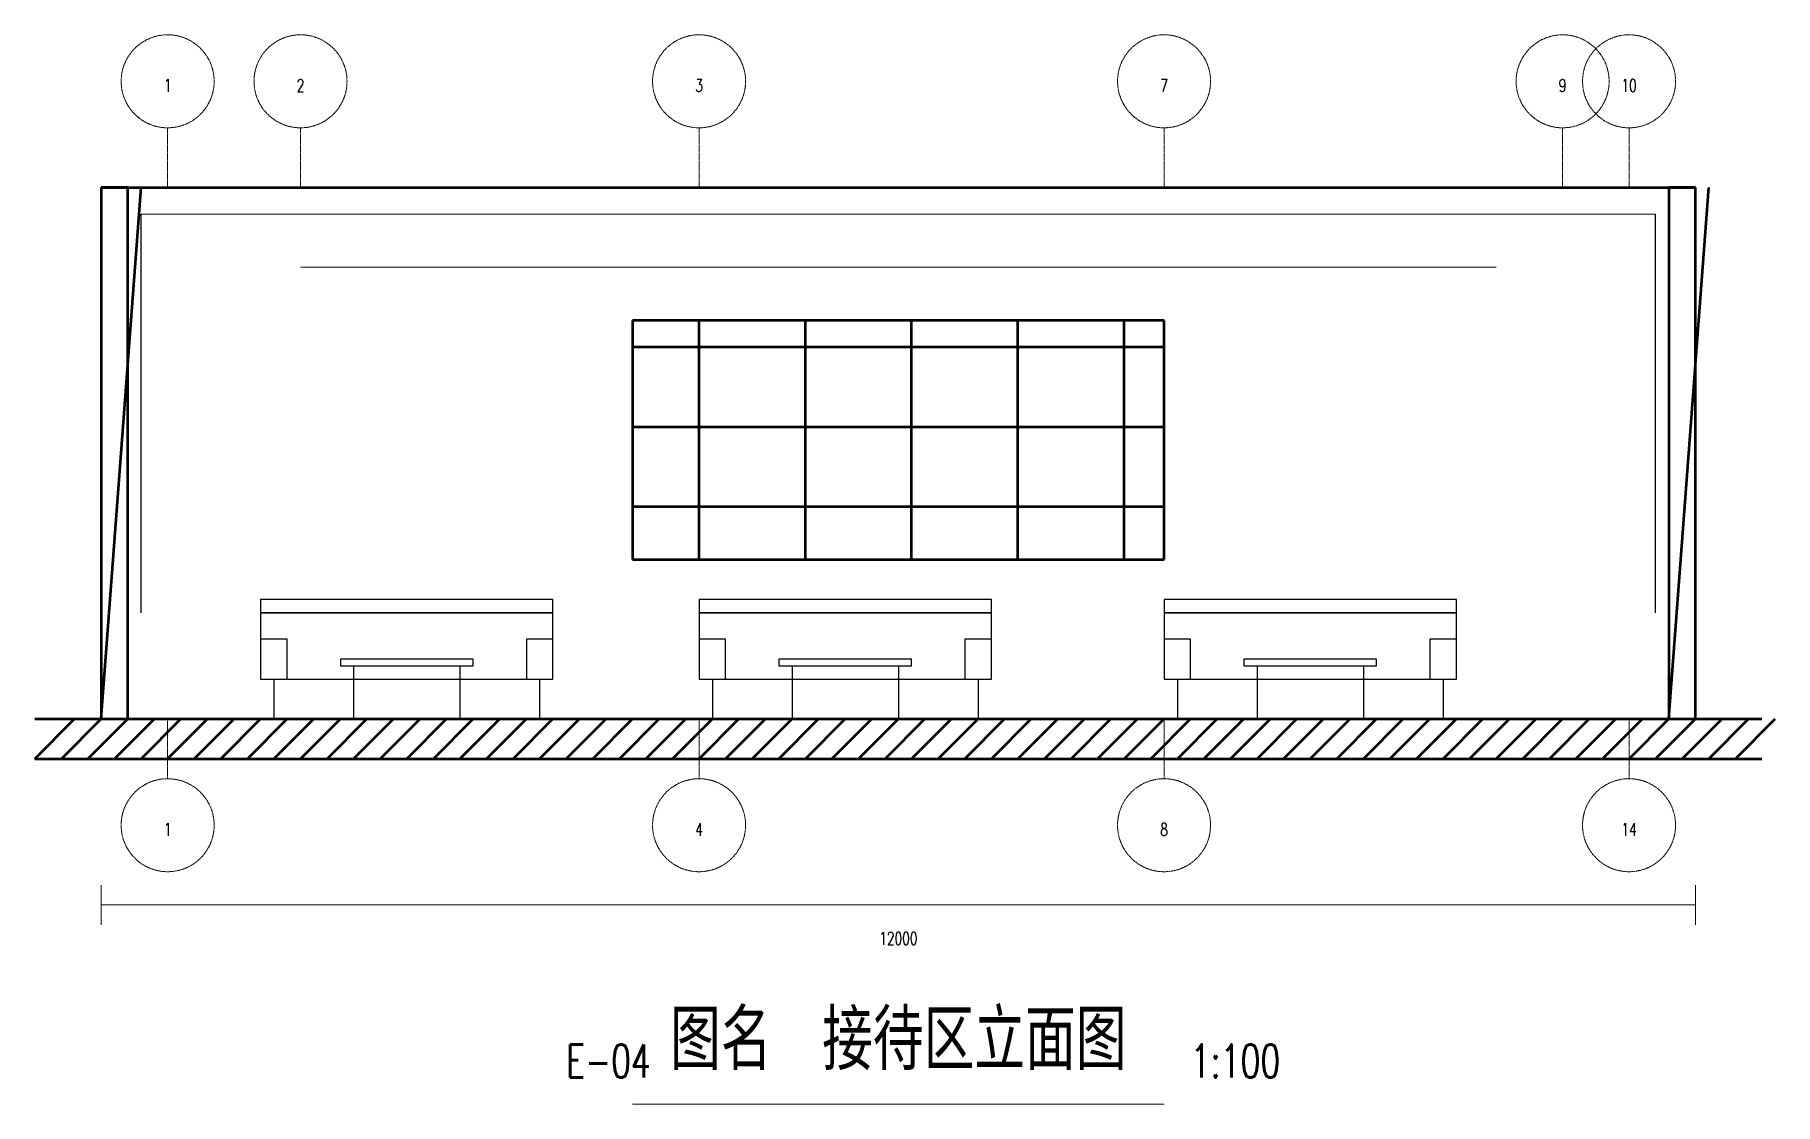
# Model space of a CAD drawing. Header units: millimetres. Extents: x -500 to 12600, y -2900 to 5150.
import ezdxf
from ezdxf.enums import TextEntityAlignment as Align

# ---------------------------------------------------------------- set-up
doc = ezdxf.new("R2010")
doc.units = ezdxf.units.MM
doc.linetypes.add('CENTER', pattern=[15.625, 12.5, -3.125])
for name, color, linetype, lineweight in [('AXIS', 3, 'CENTER', 15), ('COLUMN', 7, 'Continuous', 50), ('DIM', 3, 'Continuous', 9), ('DOOR_WIN', 4, 'Continuous', 25), ('FURNITURE', 4, 'Continuous', 25), ('MEP', 6, 'Continuous', 9), ('TEXT', 2, 'Continuous', 9), ('WALL', 7, 'Continuous', 50)]:
    doc.layers.add(name, color=color, linetype=linetype, lineweight=lineweight)
doc.styles.add('HEI', font='simhei.ttf')
doc.styles.add('XZC', font='simplex.shx')

msp = doc.modelspace()

# ---------------------------------------------------------------- linework, layer by layer
at = {"layer": 'AXIS'}
for p, q in [((500, 4000), (500, 4450)), ((1500, 4000), (1500, 4450)), ((4500, 4000), (4500, 4450)), ((8000, 4000), (8000, 4450)), ((11000, 4000), (11000, 4450)), ((11500, 4000), (11500, 4450)), ((500, 0), (500, -450)), ((4500, 0), (4500, -450)), ((8000, 0), (8000, -450)), ((11500, 0), (11500, -450))]:
    msp.add_line(p, q, dxfattribs=at)
for centre in [(500, 4800), (1500, 4800), (4500, 4800), (8000, 4800), (11000, 4800), (11500, 4800), (500, -800), (4500, -800), (8000, -800), (11500, -800)]:
    msp.add_circle(centre, 350, dxfattribs=at)
at = {"layer": 'COLUMN'}
for p, q in [((200, 4000), (0, 4000)), ((0, 4000), (0, 0)), ((0, 0), (300, 4000)), ((200, 0), (200, 4000)), ((12000, 4000), (11800, 4000)), ((11800, 4000), (11800, 0)), ((11800, 0), (12100, 4000)), ((12000, 0), (12000, 4000)), ((0, 0), (200, 0)), ((11800, 0), (12000, 0))]:
    msp.add_line(p, q, dxfattribs=at)
at = {"layer": 'DIM'}
for p, q in [((0, -1550), (0, -1250)), ((12000, -1550), (12000, -1250)), ((0, -1400), (12000, -1400))]:
    msp.add_line(p, q, dxfattribs=at)
at = {"layer": 'DOOR_WIN'}
for p, q in [((300, 800), (300, 3800)), ((11700, 800), (11700, 3800))]:
    msp.add_line(p, q, dxfattribs=at)
at = {"layer": 'FURNITURE'}
for p, q in [((3400, 900), (1200, 900)), ((1200, 900), (1200, 800)), ((3400, 800), (1200, 800)), ((1200, 800), (1200, 300)), ((1200, 800), (3400, 800)), ((3400, 800), (3400, 900)), ((3400, 300), (3400, 800)), ((6700, 900), (4500, 900)), ((4500, 900), (4500, 800)), ((6700, 800), (4500, 800)), ((4500, 800), (4500, 300)), ((4500, 800), (6700, 800)), ((6700, 800), (6700, 900)), ((6700, 300), (6700, 800)), ((10200, 900), (8000, 900)), ((8000, 900), (8000, 800)), ((10200, 800), (8000, 800)), ((8000, 800), (8000, 300)), ((8000, 800), (10200, 800)), ((10200, 800), (10200, 900)), ((10200, 300), (10200, 800)), ((1400, 600), (1200, 600)), ((1200, 600), (1200, 300)), ((1400, 300), (1400, 600)), ((3400, 600), (3200, 600)), ((3200, 600), (3200, 300)), ((3400, 300), (3400, 600)), ((4700, 600), (4500, 600)), ((4500, 600), (4500, 300)), ((4700, 300), (4700, 600)), ((6700, 600), (6500, 600)), ((6500, 600), (6500, 300)), ((6700, 300), (6700, 600)), ((8200, 600), (8000, 600)), ((8000, 600), (8000, 300)), ((8200, 300), (8200, 600)), ((10200, 600), (10000, 600)), ((10000, 600), (10000, 300)), ((10200, 300), (10200, 600)), ((2800, 450), (1800, 450)), ((1800, 450), (1800, 400)), ((1800, 400), (2800, 400)), ((1900, 400), (1900, 0)), ((2700, 400), (2700, 0)), ((2800, 400), (2800, 450)), ((6100, 450), (5100, 450)), ((5100, 450), (5100, 400)), ((5100, 400), (6100, 400)), ((5200, 400), (5200, 0)), ((6000, 400), (6000, 0)), ((6100, 400), (6100, 450)), ((9600, 450), (8600, 450)), ((8600, 450), (8600, 400)), ((8600, 400), (9600, 400)), ((8700, 400), (8700, 0)), ((9500, 400), (9500, 0)), ((9600, 400), (9600, 450)), ((1200, 300), (3400, 300)), ((1200, 300), (1400, 300)), ((1300, 300), (1300, 0)), ((3200, 300), (3400, 300)), ((3300, 300), (3300, 0)), ((4500, 300), (6700, 300)), ((4500, 300), (4700, 300)), ((4600, 300), (4600, 0)), ((6500, 300), (6700, 300)), ((6600, 300), (6600, 0)), ((8000, 300), (10200, 300)), ((8000, 300), (8200, 300)), ((8100, 300), (8100, 0)), ((10000, 300), (10200, 300)), ((10100, 300), (10100, 0))]:
    msp.add_line(p, q, dxfattribs=at)
at = {"layer": 'MEP'}
for p, q in [((300, 3800), (11700, 3800)), ((1500, 3400), (10500, 3400))]:
    msp.add_line(p, q, dxfattribs=at)
at = {"layer": 'TEXT'}
msp.add_line((4000, -2900), (8000, -2900), dxfattribs=at)
at = {"layer": 'WALL'}
for p, q in [((0, 4000), (12000, 4000)), ((8000, 3000), (4000, 3000)), ((4000, 3000), (4000, 1200)), ((4500, 1200), (4500, 3000)), ((5300, 1200), (5300, 3000)), ((6100, 1200), (6100, 3000)), ((6900, 1200), (6900, 3000)), ((7700, 1200), (7700, 3000)), ((8000, 1200), (8000, 3000)), ((4000, 2800), (8000, 2800)), ((4000, 2200), (8000, 2200)), ((4000, 1600), (8000, 1600)), ((4000, 1200), (8000, 1200)), ((-500, 0), (12500, 0)), ((-500, -300), (-200, 0)), ((-300, -300), (0, 0)), ((-100, -300), (200, 0)), ((100, -300), (400, 0)), ((300, -300), (600, 0)), ((500, -300), (800, 0)), ((700, -300), (1000, 0)), ((900, -300), (1200, 0)), ((1100, -300), (1400, 0)), ((1300, -300), (1600, 0)), ((1500, -300), (1800, 0)), ((1700, -300), (2000, 0)), ((1900, -300), (2200, 0)), ((2100, -300), (2400, 0)), ((2300, -300), (2600, 0)), ((2500, -300), (2800, 0)), ((2700, -300), (3000, 0)), ((2900, -300), (3200, 0)), ((3100, -300), (3400, 0)), ((3300, -300), (3600, 0)), ((3500, -300), (3800, 0)), ((3700, -300), (4000, 0)), ((3900, -300), (4200, 0)), ((4100, -300), (4400, 0)), ((4300, -300), (4600, 0)), ((4500, -300), (4800, 0)), ((4700, -300), (5000, 0)), ((4900, -300), (5200, 0)), ((5100, -300), (5400, 0)), ((5300, -300), (5600, 0)), ((5500, -300), (5800, 0)), ((5700, -300), (6000, 0)), ((5900, -300), (6200, 0)), ((6100, -300), (6400, 0)), ((6300, -300), (6600, 0)), ((6500, -300), (6800, 0)), ((6700, -300), (7000, 0)), ((6900, -300), (7200, 0)), ((7100, -300), (7400, 0)), ((7300, -300), (7600, 0)), ((7500, -300), (7800, 0)), ((7700, -300), (8000, 0)), ((7900, -300), (8200, 0)), ((8100, -300), (8400, 0)), ((8300, -300), (8600, 0)), ((8500, -300), (8800, 0)), ((8700, -300), (9000, 0)), ((8900, -300), (9200, 0)), ((9100, -300), (9400, 0)), ((9300, -300), (9600, 0)), ((9500, -300), (9800, 0)), ((9700, -300), (10000, 0)), ((9900, -300), (10200, 0)), ((10100, -300), (10400, 0)), ((10300, -300), (10600, 0)), ((10500, -300), (10800, 0)), ((10700, -300), (11000, 0)), ((10900, -300), (11200, 0)), ((11100, -300), (11400, 0)), ((11300, -300), (11600, 0)), ((11500, -300), (11800, 0)), ((11700, -300), (12000, 0)), ((11900, -300), (12200, 0)), ((12100, -300), (12400, 0)), ((12300, -300), (12600, 0)), ((-500, -300), (12500, -300))]:
    msp.add_line(p, q, dxfattribs=at)

# ---------------------------------------------------------------- texts
at = {"layer": 'AXIS', "style": 'XZC', "width": 0.7}
for s, p in [('1', (500, 4720)), ('2', (1500, 4720)), ('3', (4500, 4720)), ('7', (8000, 4720)), ('9', (11000, 4720)), ('10', (11500, 4720)), ('1', (500, -880)), ('4', (4500, -880)), ('8', (8000, -880)), ('14', (11500, -880))]:
    msp.add_text(s, height=96, dxfattribs=at).set_placement(p, align=Align.CENTER)
at = {"layer": 'TEXT', "width": 0.7}
for s, height, style, p in [('12000', 96, 'XZC', (6000, -1700)), ('图名  接待区立面图', 400, 'HEI', (6000, -2600))]:
    msp.add_text(s, height=height, dxfattribs=dict(at, style=style)).set_placement(p, align=Align.CENTER)
at = {"layer": 'TEXT', "style": 'XZC', "width": 0.7}
for s, p in [('E-04', (3500, -2700)), ('1:100', (8200, -2700))]:
    msp.add_text(s, height=250, dxfattribs=at).set_placement(p)

doc.saveas('drawing.dxf')
